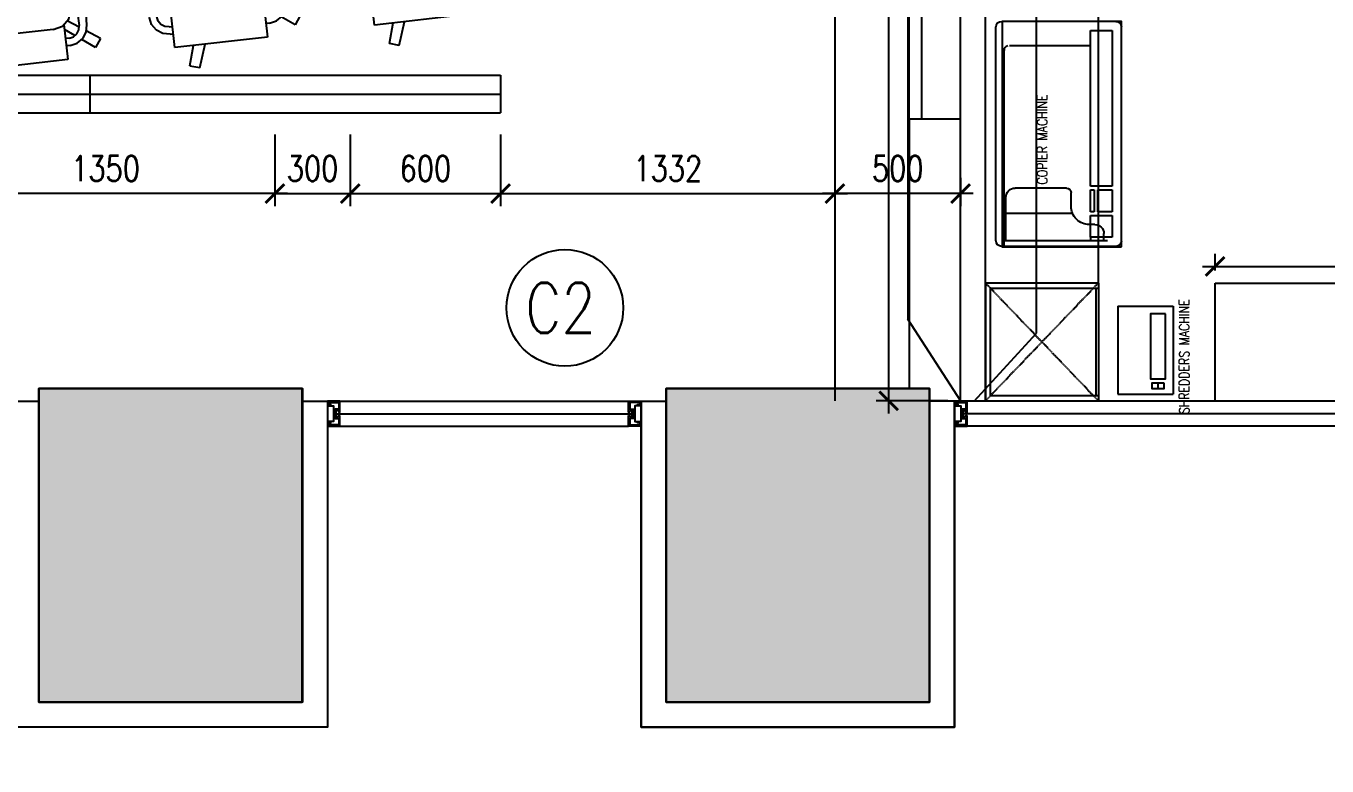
# Model space of a CAD drawing. Header units: millimetres. Extents: x 489570 to 664474, y -400689 to -233120.
# Drawn here: x 549933 to 555119, y -385814 to -382863 of the extents above; entities that cross this region are included whole.
import ezdxf

# ---------------------------------------------------------------- set-up
doc = ezdxf.new("R2010")
doc.units = ezdxf.units.MM
doc.header["$LTSCALE"] = 10
doc.header["$MEASUREMENT"] = 0
doc.linetypes.add('HIDDEN', pattern=[0.375, 0.25, -0.125])
for name, color, linetype in [('02acp', 2, 'Continuous'), ('02AWF', 2, 'Continuous'), ('03AFP', 2, 'Continuous'), ('03APP', 7, 'Continuous'), ('07APP', 7, 'Continuous'), ('XREF BB LVL 3$0$DIMFUR-IN', 1, 'Continuous'), ('XREF BB LVL 3$0$X-WTC3-Level 3 segmented$0$COL', 7, 'Continuous'), ('XREF BB LVL 3$0$X-WTC3-Level 3 segmented$0$DMS', 7, 'Continuous'), ('XREF BB LVL 3$0$X-WTC3-Level 3 segmented$0$DOOR', 2, 'Continuous'), ('XREF BB LVL 3$0$X-WTC3-Level 3 segmented$0$HAT', 251, 'Continuous'), ('XREF BB LVL 3$0$X-WTC3-Level 3 segmented$0$WAL', 7, 'Continuous')]:
    doc.layers.add(name, color=color, linetype=linetype)
doc.styles.add('DIM', font='ROMANS.shx', dxfattribs={"width": 0.8})
doc.dimstyles.new('DIM 50', dxfattribs={"dimscale": 50, "dimtxt": 2, "dimasz": 1.5, "dimexe": 1, "dimexo": 1, "dimgap": 1, "dimtad": 1, "dimdec": 0, "dimzin": 0, "dimdsep": 46, "dimtxsty": 'DIM', "dimblk": 'ARCHTICK', "dimcen": 0.09, "dimdle": 1, "dimclrd": 9, "dimclre": 9, "dimclrt": 3, "dimadec": 0, "dimazin": 0, "dimtfac": 1, "dimtdec": 0, "dimtix": 1, "dimtmove": 2, "dimatfit": 3, "dimldrblk": 'DOT', "dimfxl": 2, "dimtolj": 1, "dimtzin": 0, "dimarcsym": 0})

# ---------------------------------------------------------------- blocks, each defined once
blk = doc.blocks.new('XREF BB LVL 3$0$X-WTC3-Level 3 segmented$0$C125105')
at = {"layer": 'XREF BB LVL 3$0$X-WTC3-Level 3 segmented$0$HAT'}
blk.add_hatch(color=256, dxfattribs=at).paths.add_polyline_path([(-524.75, -1250), (525.25, -1250), (525.25, 0), (-524.75, 0)])
at = {"layer": 'XREF BB LVL 3$0$X-WTC3-Level 3 segmented$0$COL'}
blk.add_lwpolyline([(-524.75, -1250), (525.25, -1250), (525.25, 0), (-524.75, 0)], close=True, dxfattribs=at)
blk = doc.blocks.new('XREF BB LVL 3$0$X-WTC3-Level 3 segmented$0$STRU')
at = {"layer": 'XREF BB LVL 3$0$X-WTC3-Level 3 segmented$0$COL', "rotation": 90}
for p in [(-22400, -12500.25), (-22400, -15000.25)]:
    blk.add_blockref('XREF BB LVL 3$0$X-WTC3-Level 3 segmented$0$C125105', p, dxfattribs=at)
blk = doc.blocks.new('XREF BB LVL 3$0$X-WTC3-Level 3 segmented$0$Fra3')
for points in [[(0.434, 0.501), (0.434, 0.46), (0.364, 0.41), (0.364, 0.355), (0.636, 0.355), (0.636, 0.41), (0.566, 0.46), (0.566, 0.5), (1, 0.5), (1, 0), (0.189, 0), (0, 0), (0, 0.5), (0.434, 0.5)], [(0.811, 0.138), (0.861, 0.138), (0.861, 0.05), (0.95, 0.05), (0.95, 0.45), (0.686, 0.45), (0.686, 0.305), (0.314, 0.305), (0.314, 0.45), (0.05, 0.45), (0.05, 0.05), (0.139, 0.05), (0.139, 0.138), (0.189, 0.138)], [(0.811, 0), (0.811, 0.245), (0.189, 0.245), (0.189, 0)]]:
    blk.add_lwpolyline(points)
blk = doc.blocks.new('K11')
for p, q in [((-96.8, 617.6), (-135.1, 606.1)), ((-134.8, 605.2), (-111.2, 526.1)), ((-96.8, 617.6), (-65.5, 526)), ((-186.2, 526.1), (-186.3, 382.5)), ((184.4, 525.9), (-186.2, 526.1)), ((184.3, 384.4), (184.4, 525.9)), ((-199.1, 471.2), (-227.7, 465.6)), ((-199.1, 471.2), (-186.2, 471.2)), ((199.7, 471), (184.4, 471)), ((199.7, 471), (228.3, 465.3)), ((299.5, 489.6), (248.3, 452)), ((323, 457.2), (299.5, 489.6)), ((-268.2, 424.8), (-273.9, 396.3)), ((-252, 449.5), (-268.2, 424.8)), ((-227.7, 465.6), (-252, 449.5)), ((-231.2, 428.2), (-241, 413.5)), ((-216.5, 437.9), (-231.2, 428.2)), ((-199.2, 441.3), (-216.5, 437.9)), ((-199.2, 441.3), (-186.3, 441.3)), ((199.7, 441.1), (184.3, 441.1)), ((223.2, 433.6), (184.8, 405.4)), ((199.7, 441.1), (217, 437.7)), ((217, 437.7), (231.7, 427.9)), ((228.3, 465.3), (252.5, 449.2)), ((231.7, 427.9), (241.5, 413.3)), ((252.5, 449.2), (268.7, 424.5)), ((268.7, 424.5), (274.3, 396)), ((323, 457.2), (269.5, 420.3)), ((-273.9, 396.3), (-279.3, 291.5)), ((-241, 413.5), (-244.3, 395.3)), ((-240.6, 299.3), (-244.3, 395.3)), ((-206.2, 364.7), (-219.8, 327.6)), ((-176.9, 390.8), (-206.2, 364.7)), ((-138.7, 399.8), (-176.9, 390.8)), ((139.1, 399.6), (-138.7, 399.8)), ((139.1, 399.6), (177.3, 390.6)), ((177.3, 390.6), (206.6, 364.4)), ((243.4, 402.4), (198.7, 371.5)), ((206.6, 364.4), (220.2, 327.4)), ((241, 299.1), (244.7, 395)), ((241.5, 413.3), (244.7, 395)), ((274.3, 396), (279.6, 291.2)), ((-219.8, 327.6), (-237.9, 129)), ((220.2, 327.4), (238.1, 128.7)), ((-279.2, 268.9), (-378.3, 268.9)), ((-378.3, 268.9), (-378.3, 225.8)), ((-279.3, 291.5), (-278.8, 22)), ((-240.8, 22), (-240.6, 299.3)), ((-225.2, 268.9), (-240.7, 268.9)), ((240.8, 21.7), (241, 299.1)), ((279.6, 291.2), (278.8, 21.7)), ((-378.3, 225.8), (-279.1, 225.7)), ((-240.7, 225.7), (-229.1, 225.7)), ((-237.9, 129), (-239.5, 89.2)), ((238.1, 128.7), (239.6, 88.9)), ((238.1, 128.7), (239.6, 88.9)), ((238.9, 107.6), (240.9, 106.1)), ((-239.5, 89.2), (-227.3, 51.6)), ((239.6, 88.9), (227.4, 51.4)), ((240.8, 57), (231.5, 64.1)), ((279, 77.5), (326.7, 41.7)), ((-278.8, 22), (-240.8, 22)), ((-227.3, 51.6), (-202.3, 21)), ((-202.3, 21), (-166.7, 3.7)), ((-166.7, 3.7), (-113.5, 0.1)), ((-113.5, 0.1), (113.5, -0.1)), ((166.7, 3.5), (113.5, -0.1)), ((202.3, 20.7), (166.7, 3.5)), ((227.4, 51.4), (202.3, 20.7)), ((278.8, 21.7), (240.8, 21.7)), ((302.2, 9.9), (278.8, 27.8)), ((326.7, 41.7), (302.2, 9.9))]:
    blk.add_line(p, q)
blk = doc.blocks.new('_ARCHTICK')
at = {"color": 0, "linetype": 'ByBlock', "const_width": 0.15}
blk.add_lwpolyline([(-0.5, -0.5), (0.5, 0.5)], dxfattribs=at)
blk = doc.blocks.new('*D475')
at = {"layer": '03AFP', "color": 9, "lineweight": -2, "transparency": 16777216}
for p, q in [((554672.9, -383838.4), (554672.9, -383771.5)), ((556672.9, -383838.4), (556672.9, -383771.5)), ((554622.9, -383821.5), (556722.9, -383821.5))]:
    blk.add_line(p, q, dxfattribs=at)
at = {"layer": 'Defpoints', "color": 0, "transparency": 16777216}
for p in [(556672.9, -383821.5), (554672.9, -383888.4), (556672.9, -383888.4)]:
    blk.add_point(p, dxfattribs=at)
at = {"layer": '03AFP', "color": 9, "lineweight": -2, "transparency": 16777216, "xscale": 75, "yscale": 75, "zscale": 75, "rotation": 180}
blk.add_blockref('_ARCHTICK', (554672.9, -383821.5), dxfattribs=at)
at = {"layer": '03AFP', "color": 9, "lineweight": -2, "transparency": 16777216, "xscale": 75, "yscale": 75, "zscale": 75}
blk.add_blockref('_ARCHTICK', (556672.9, -383821.5), dxfattribs=at)
at = {"layer": '03AFP', "color": 3, "transparency": 16777216, "insert": (555672.9, -383721.5), "char_height": 100, "attachment_point": 5, "style": 'DIM'}
blk.add_mtext('\\A1;2000', dxfattribs=at)
blk = doc.blocks.new('_DOT')
at = {"color": 0, "linetype": 'ByBlock'}
blk.add_line((-0.5, 0), (-1, 0), dxfattribs=at)
at = {"color": 0, "linetype": 'ByBlock', "const_width": 0.5}
blk.add_lwpolyline([(-0.25, 0, 1), (0.25, 0, 1)], format="xyb", close=True, dxfattribs=at)
blk = doc.blocks.new('dot')
at = {"color": 2, "lineweight": -2}
for p, q in [((0, -20.651), (0, 20.651)), ((-20.651, 0), (20.651, 0))]:
    blk.add_line(p, q, dxfattribs=at)
at = {"const_width": 10}
blk.add_lwpolyline([(5, 0, 1), (-5, 0, 1)], format="xyb", close=True, dxfattribs=at)
blk = doc.blocks.new('*D1470')
at = {"layer": '02acp', "color": 9, "lineweight": -2, "transparency": 16777216}
for p, q in [((551825, -383468.1), (551825, -383581)), ((553157.5, -383468.1), (553157.5, -383581)), ((551775, -383531), (553207.5, -383531))]:
    blk.add_line(p, q, dxfattribs=at)
at = {"layer": 'Defpoints', "color": 0, "transparency": 16777216}
for p in [(551825, -383418.1), (553157.5, -383418.1), (553157.5, -383531)]:
    blk.add_point(p, dxfattribs=at)
at = {"layer": '02acp', "color": 9, "lineweight": -2, "transparency": 16777216, "xscale": 75, "yscale": 75, "zscale": 75, "rotation": 180}
blk.add_blockref('_ARCHTICK', (551825, -383531), dxfattribs=at)
at = {"layer": '02acp', "color": 9, "lineweight": -2, "transparency": 16777216, "xscale": 75, "yscale": 75, "zscale": 75}
blk.add_blockref('_ARCHTICK', (553157.5, -383531), dxfattribs=at)
at = {"layer": '02acp', "color": 3, "transparency": 16777216, "insert": (552491.3, -383431), "char_height": 100, "attachment_point": 5, "style": 'DIM'}
blk.add_mtext('\\A1;1332', dxfattribs=at)
blk = doc.blocks.new('*D1478')
at = {"layer": '02acp', "color": 9, "lineweight": -2, "transparency": 16777216}
for p, q in [((550925.2, -383295.6), (550925.2, -383581)), ((551225.3, -383295.6), (551225.3, -383581)), ((550925.2, -383531), (550850.2, -383531)), ((550925.2, -383531), (551225.3, -383531)), ((551225.3, -383531), (551300.3, -383531))]:
    blk.add_line(p, q, dxfattribs=at)
at = {"layer": 'Defpoints', "color": 0, "transparency": 16777216}
for p in [(550925.2, -383245.6), (551225.3, -383245.6), (551225.3, -383531)]:
    blk.add_point(p, dxfattribs=at)
at = {"layer": '02acp', "color": 9, "lineweight": -2, "transparency": 16777216, "xscale": 75, "yscale": 75, "zscale": 75}
blk.add_blockref('_ARCHTICK', (550925.2, -383531), dxfattribs=at)
at = {"layer": '02acp', "color": 9, "lineweight": -2, "transparency": 16777216, "xscale": 75, "yscale": 75, "zscale": 75, "rotation": 180}
blk.add_blockref('_ARCHTICK', (551225.3, -383531), dxfattribs=at)
at = {"layer": '02acp', "color": 3, "transparency": 16777216, "insert": (551075.3, -383431), "char_height": 100, "attachment_point": 5, "style": 'DIM'}
blk.add_mtext('\\A1;300', dxfattribs=at)
blk = doc.blocks.new('*D1481')
at = {"layer": '02acp', "color": 9, "lineweight": -2, "transparency": 16777216}
for p, q in [((551825, -383295.6), (551825, -383581)), ((551225.3, -383345.6), (551225.3, -383581)), ((551175.3, -383531), (551875, -383531))]:
    blk.add_line(p, q, dxfattribs=at)
at = {"layer": 'Defpoints', "color": 0, "transparency": 16777216}
for p in [(551825, -383245.6), (551225.3, -383295.6), (551825, -383531)]:
    blk.add_point(p, dxfattribs=at)
at = {"layer": '02acp', "color": 9, "lineweight": -2, "transparency": 16777216, "xscale": 75, "yscale": 75, "zscale": 75, "rotation": 180}
blk.add_blockref('_ARCHTICK', (551225.3, -383531), dxfattribs=at)
at = {"layer": '02acp', "color": 9, "lineweight": -2, "transparency": 16777216, "xscale": 75, "yscale": 75, "zscale": 75}
blk.add_blockref('_ARCHTICK', (551825, -383531), dxfattribs=at)
at = {"layer": '02acp', "color": 3, "transparency": 16777216, "insert": (551525.2, -383431), "char_height": 100, "attachment_point": 5, "style": 'DIM'}
blk.add_mtext('\\A1;600', dxfattribs=at)
blk = doc.blocks.new('*D1482')
at = {"layer": '02acp', "color": 9, "lineweight": -2, "transparency": 16777216}
for p, q in [((549575.5, -383295.6), (549575.5, -383581)), ((550925.2, -383345.6), (550925.2, -383581)), ((550975.2, -383531), (549525.5, -383531))]:
    blk.add_line(p, q, dxfattribs=at)
at = {"layer": 'Defpoints', "color": 0, "transparency": 16777216}
for p in [(549575.5, -383245.6), (550925.2, -383295.6), (549575.5, -383531)]:
    blk.add_point(p, dxfattribs=at)
at = {"layer": '02acp', "color": 9, "lineweight": -2, "transparency": 16777216, "xscale": 75, "yscale": 75, "zscale": 75, "rotation": 180}
blk.add_blockref('_ARCHTICK', (549575.5, -383531), dxfattribs=at)
at = {"layer": '02acp', "color": 9, "lineweight": -2, "transparency": 16777216, "xscale": 75, "yscale": 75, "zscale": 75}
blk.add_blockref('_ARCHTICK', (550925.2, -383531), dxfattribs=at)
at = {"layer": '02acp', "color": 3, "transparency": 16777216, "insert": (550250.4, -383431), "char_height": 100, "attachment_point": 5, "style": 'DIM'}
blk.add_mtext('\\A1;1350', dxfattribs=at)
blk = doc.blocks.new('*D1485')
at = {"layer": '02acp', "color": 9, "lineweight": -2, "transparency": 16777216}
for p, q in [((553157.5, -383468.1), (553157.5, -383581)), ((553657.9, -383468.1), (553657.9, -383581)), ((553707.9, -383531), (553107.5, -383531))]:
    blk.add_line(p, q, dxfattribs=at)
at = {"layer": 'Defpoints', "color": 0, "transparency": 16777216}
for p in [(553157.5, -383418.1), (553657.9, -383418.1), (553157.5, -383531)]:
    blk.add_point(p, dxfattribs=at)
at = {"layer": '02acp', "color": 9, "lineweight": -2, "transparency": 16777216, "xscale": 75, "yscale": 75, "zscale": 75, "rotation": 180}
blk.add_blockref('_ARCHTICK', (553157.5, -383531), dxfattribs=at)
at = {"layer": '02acp', "color": 9, "lineweight": -2, "transparency": 16777216, "xscale": 75, "yscale": 75, "zscale": 75}
blk.add_blockref('_ARCHTICK', (553657.9, -383531), dxfattribs=at)
at = {"layer": '02acp', "color": 3, "transparency": 16777216, "insert": (553407.7, -383431), "char_height": 100, "attachment_point": 5, "style": 'DIM'}
blk.add_mtext('\\A1;500', dxfattribs=at)
blk = doc.blocks.new('*D1497')
at = {"layer": '03APP', "color": 9, "lineweight": -2, "transparency": 16777216}
for p, q in [((553371.6, -380517.4), (553371.6, -384408)), ((553607.9, -380567.4), (553321.6, -380567.4)), ((553607.9, -384358), (553321.6, -384358))]:
    blk.add_line(p, q, dxfattribs=at)
at = {"layer": 'Defpoints', "color": 0, "transparency": 16777216}
for p in [(553657.9, -380567.4), (553371.6, -384358), (553657.9, -384358)]:
    blk.add_point(p, dxfattribs=at)
at = {"layer": '03APP', "color": 9, "lineweight": -2, "transparency": 16777216, "xscale": 75, "yscale": 75, "zscale": 75}
for p, rotation in [((553371.6, -380567.4), 90), ((553371.6, -384358), 270)]:
    blk.add_blockref('_ARCHTICK', p, dxfattribs=dict(at, rotation=rotation))
at = {"layer": '03APP', "color": 3, "transparency": 16777216, "insert": (553271.6, -382462.7), "char_height": 100, "attachment_point": 5, "rotation": 90, "style": 'DIM'}
blk.add_mtext('\\A1;3791', dxfattribs=at)

msp = doc.modelspace()

# ---------------------------------------------------------------- linework, layer by layer
at = {"color": 253}
msp.add_line((553693.7, -384358), (553757.7, -384358), dxfattribs=at)
at = {"layer": '02acp', "linetype": 'HIDDEN'}
msp.add_line((553157.9, -384358), (553157.9, -378872), dxfattribs=at)
at = {"layer": '02acp'}
for p, q in [((546930.6, -383059.2), (551825, -383059.2)), ((550187.6, -383059.2), (550187.6, -383209.2)), ((551825, -383059.2), (551825, -383209.2)), ((546930.6, -383134.2), (551825, -383134.2)), ((546930.6, -383209.2), (551825, -383209.2))]:
    msp.add_line(p, q, dxfattribs=at)
at = {"layer": '02acp', "color": 5}
msp.add_circle((552081.2, -383987.2), 232.6, dxfattribs=at)
at = {"layer": '02acp'}
msp.add_point((550187.6, -383134.2), dxfattribs=at)
msp.add_point((550187.6, -383134.2), dxfattribs=at)
at = {"layer": '02AWF'}
for p, q in [((553448.5, -381873.9), (553448.5, -384032.3)), ((553960.3, -384087.5), (553960.3, -382550.5)), ((553659.5, -384359.2), (553448.5, -384032.3)), ((553712.5, -384359.2), (553960.3, -384087.5))]:
    msp.add_line(p, q, dxfattribs=at)
at = {"layer": '03AFP', "color": 1, "linetype": 'HIDDEN'}
for p, q in [((554207.7, -383887.8), (554207.7, -382787.4)), ((553777.7, -384338), (553777.7, -383907.8)), ((553777.7, -383907.8), (554207.7, -383907.8)), ((554197.7, -383907.8), (554197.7, -384338)), ((554207.7, -384338), (553777.7, -384338))]:
    msp.add_line(p, q, dxfattribs=at)
at = {"layer": '03AFP'}
for p, q in [((553799.5, -383720), (553799.5, -382865.9)), ((554175.8, -383501.8), (554175.8, -382880.4)), ((554175.8, -382880.4), (554263.1, -382880.4)), ((554263.1, -382880.4), (554263.1, -383501.8)), ((554299.4, -383720), (554299.4, -382865.9)), ((553831.6, -383741.8), (553831.6, -382960.1)), ((554175.8, -382942.3), (553853.4, -382942.3)), ((553452.8, -383232.8), (553657.9, -383232.8)), ((553452.8, -383234.4), (553452.8, -384309.2)), ((553831.6, -383720), (553831.6, -383321.6)), ((554263.1, -383501.8), (554175.8, -383501.8)), ((553838.9, -383720), (553838.9, -383545.5)), ((554080.7, -383509.1), (553875.3, -383509.1)), ((554098.9, -383581.8), (554098.9, -383527.3)), ((554175.8, -383603.7), (554175.8, -383516.4)), ((554175.8, -383516.4), (554190.3, -383516.4)), ((554190.3, -383516.4), (554190.3, -383603.7)), ((554204.9, -383603.7), (554204.9, -383516.4)), ((554204.9, -383516.4), (554263.1, -383516.4)), ((554263.1, -383516.4), (554263.1, -383603.7)), ((554190.3, -383603.7), (554175.8, -383603.7)), ((554263.1, -383603.7), (554204.9, -383603.7)), ((554105, -383610.9), (553838.9, -383610.9)), ((554193.4, -383654.6), (554171.6, -383654.6)), ((554175.8, -383705.5), (554175.8, -383618.2)), ((554175.8, -383618.2), (554263.1, -383618.2)), ((554263.1, -383618.2), (554263.1, -383705.5)), ((554263.1, -383705.5), (554175.8, -383705.5)), ((554175.8, -383705.5), (554175.8, -383720)), ((554229.8, -383720), (554229.8, -383690.9)), ((554277.6, -383741.8), (553821.4, -383741.8)), ((554244.3, -383720), (553831.6, -383720)), ((554207.7, -383887.8), (553757.7, -383887.8)), ((553757.7, -383887.8), (553757.7, -384358)), ((554207.7, -383887.8), (554207.7, -384358)), ((554285.3, -383980.8), (554505.3, -383980.8)), ((554285.3, -383980.8), (554285.3, -384330.8)), ((554505.3, -383980.8), (554505.3, -384330.8)), ((554285.3, -384330.8), (554505.3, -384330.8)), ((554445.3, -384308.9), (554445.3, -384287.3)), ((553757.7, -384358), (554207.7, -384358))]:
    msp.add_line(p, q, dxfattribs=at)
msp.add_lwpolyline([(553502.8, -382334.4), (553502.8, -383234.4), (553452.8, -383234.4), (553452.8, -380234.4), (553502.8, -380234.4), (553502.8, -381134.4)], dxfattribs=at)
for points in [[(554299.4, -383744.1), (554299.4, -382844.1), (553824.4, -382844.1), (553824.4, -383744.1)], [(554672.9, -383888.4), (556672.9, -383888.4), (556672.9, -384359.2), (554672.9, -384359.2)], [(554475.3, -384010.8), (554415.3, -384010.8), (554415.3, -384270), (554475.3, -384270)], [(554470, -384287.3), (554420.6, -384287.3), (554420.6, -384308.9), (554470, -384308.9)]]:
    msp.add_lwpolyline(points, close=True, dxfattribs=at)
at = {"layer": '03AFP', "color": 1, "linetype": 'HIDDEN'}
msp.add_lwpolyline([(553757.7, -384358), (554207.7, -383887.8), (554207.7, -384358), (553757.7, -383887.8)], dxfattribs=at)
at = {"layer": '03AFP', "extrusion": (0, 0, -1)}
for centre, major_axis, start_param, end_param in [((553821.4, -382865.9), (-15.4, -15.4), 0.785398, 2.356194), ((554277.6, -382865.9), (-15.4, 15.4), 0.785398, 2.356194), ((553875.3, -383545.5), (0, 36.4), -1.570765, 0.000032), ((554080.7, -383527.3), (-12.9, 12.9), 0.785398, 2.356194), ((554171.6, -383581.8), (0, -72.7), -0.000032, 1.570765), ((554193.4, -383690.9), (0, -36.4), 3.141561, 4.712357), ((553821.4, -383720), (-15.4, 15.4), 3.926991, 5.497787), ((554277.6, -383720), (-15.4, -15.4), 3.926991, 5.497787)]:
    msp.add_ellipse(centre, major_axis=major_axis, ratio=1, start_param=start_param, end_param=end_param, dxfattribs=at)
at = {"layer": '03AFP'}
msp.add_ellipse((553849.8, -382960.1), major_axis=(12.9, -12.9), ratio=1, start_param=2.547436, end_param=3.926991, dxfattribs=at)
at = {"layer": '07APP'}
for p, q in [((553657.9, -384358), (553657.9, -380567.4)), ((553757.9, -384358), (553757.9, -380567.4))]:
    msp.add_line(p, q, dxfattribs=at)
at = {"layer": 'XREF BB LVL 3$0$DIMFUR-IN', "color": 1}
for p, q in [((551174.7, -384359.2), (551684.7, -384359.2)), ((551184.7, -384359.2), (551184.7, -384359.2))]:
    msp.add_line(p, q, dxfattribs=at)
at = {"layer": 'XREF BB LVL 3$0$X-WTC3-Level 3 segmented$0$DOOR'}
for p, q in [((551184.7, -384359.2), (552334.7, -384359.2)), ((556109.7, -384359.2), (553685, -384359.2)), ((551184.7, -384459.2), (552334.7, -384459.2)), ((556109.7, -384459.2), (553685, -384459.2))]:
    msp.add_line(p, q, dxfattribs=at)
at = {"layer": 'XREF BB LVL 3$0$X-WTC3-Level 3 segmented$0$DOOR', "color": 4}
for p, q in [((551170.2, -384409.2), (552349.2, -384409.2)), ((556124.2, -384409.2), (553670.5, -384409.2))]:
    msp.add_line(p, q, dxfattribs=at)
at = {"layer": 'XREF BB LVL 3$0$X-WTC3-Level 3 segmented$0$WAL'}
for points in [[(551034.7, -384359.2), (551134.7, -384359.2), (551134.7, -385659.2), (549884.7, -385659.2), (549884.7, -384359.2), (549984.7, -384359.2)], [(553634.7, -384359.2), (553634.7, -385659.2), (552384.7, -385659.2), (552384.7, -384359.2), (552484.7, -384359.2)], [(552384.7, -384359.2), (552384.7, -385659.2), (553634.7, -385659.2), (553634.7, -384359.2), (553534.7, -384359.2)]]:
    msp.add_lwpolyline(points, dxfattribs=at)
for radius, end in [(9310, 0.55389), (10120, 0.50955)]:
    msp.add_arc((550509.7, -385649.2), radius, 270, end, dxfattribs=at)

# ---------------------------------------------------------------- block references
at = {"layer": '03AFP', "xscale": -1, "rotation": 186.4077911289977}
for p in [(551448.3, -382315.3), (550653.3, -382405), (549858.4, -382494.7)]:
    msp.add_blockref('K11', p, dxfattribs=at)
at = {"layer": 'XREF BB LVL 3$0$X-WTC3-Level 3 segmented$0$COL', "xscale": -1, "rotation": 180}
for p in [(550509.5, -385559.2), (553009.5, -385559.2)]:
    msp.add_blockref('XREF BB LVL 3$0$X-WTC3-Level 3 segmented$0$C125105', p, dxfattribs=at)
at = {"layer": 'XREF BB LVL 3$0$X-WTC3-Level 3 segmented$0$DMS', "rotation": 90}
msp.add_blockref('XREF BB LVL 3$0$X-WTC3-Level 3 segmented$0$STRU', (538009.7, -363159.2), dxfattribs=at)
at = {"layer": 'XREF BB LVL 3$0$X-WTC3-Level 3 segmented$0$DOOR', "yscale": 100, "zscale": 100}
for p, xscale, rotation in [((551134.7, -384459.2), -100, 270), ((552384.7, -384459.2), 100, 90), ((553634.5, -384459.2), -100, 270)]:
    msp.add_blockref('XREF BB LVL 3$0$X-WTC3-Level 3 segmented$0$Fra3', p, dxfattribs=dict(at, xscale=xscale, rotation=rotation))

# ---------------------------------------------------------------- texts
at = {"layer": '02acp', "color": 4, "insert": (552064, -383987.2), "char_height": 200, "width": 2218.307, "attachment_point": 5, "style": 'DIM'}
msp.add_mtext('C2', dxfattribs=at)
at = {"layer": '03AFP', "char_height": 40, "width": 954.193, "attachment_point": 1, "rotation": 90, "style": 'DIM'}
for s, insert in [('COPIER MACHINE', (553963.9, -383494.7)), ('SHREDDERS MACHINE', (554530, -384410.5))]:
    msp.add_mtext(s, dxfattribs=dict(at, insert=insert))

# ---------------------------------------------------------------- dimensions: what is measured, and where the dimension line sits
at = {"layer": '02acp'}
for base, p1, p2, picture, middle in [((549575.5, -383531), (550925.2, -383295.6), (549575.5, -383245.6), '*D1482', (550250.4, -383431)), ((553157.5, -383531), (553657.9, -383418.1), (553157.5, -383418.1), '*D1485', (553407.7, -383431))]:
    dim = msp.add_linear_dim(base=base, p1=p1, p2=p2, dimstyle='DIM 50', override={"dimldrblk": 'dot'}, dxfattribs=at)
    dim.commit()
    dim.dimension.update_dxf_attribs({"geometry": picture, "text_midpoint": middle})
for base, p1, p2, picture, middle in [((551225.3, -383531), (550925.2, -383245.6), (551225.3, -383245.6), '*D1478', (551075.3, -383431)), ((551825, -383531), (551225.3, -383295.6), (551825, -383245.6), '*D1481', (551525.2, -383431)), ((553157.475, -383531.0207), (551825.0322, -383418.131), (553157.475, -383418.131), '*D1470', (552491.2536, -383431.0207))]:
    dim = msp.add_linear_dim(base=base, p1=p1, p2=p2, angle=180, dimstyle='DIM 50', override={"dimldrblk": 'dot'}, dxfattribs=at)
    dim.commit()
    dim.dimension.update_dxf_attribs({"geometry": picture, "text_midpoint": middle})
at = {"layer": '03AFP'}
dim = msp.add_linear_dim(base=(556672.9, -383821.5), p1=(554672.9, -383888.4), p2=(556672.9, -383888.4), dimstyle='DIM 50', override={"dimldrblk": 'dot'}, dxfattribs=at)
dim.commit()
dim.dimension.update_dxf_attribs({"geometry": '*D475', "text_midpoint": (555672.9, -383721.5)})
at = {"layer": '03APP'}
dim = msp.add_linear_dim(base=(553371.6, -384358), p1=(553657.9, -380567.4), p2=(553657.9, -384358), angle=90, dimstyle='DIM 50', override={"dimfxl": 0}, dxfattribs=at)
dim.commit()
dim.dimension.update_dxf_attribs({"geometry": '*D1497', "text_midpoint": (553271.6, -382462.7)})

doc.saveas('drawing.dxf')
